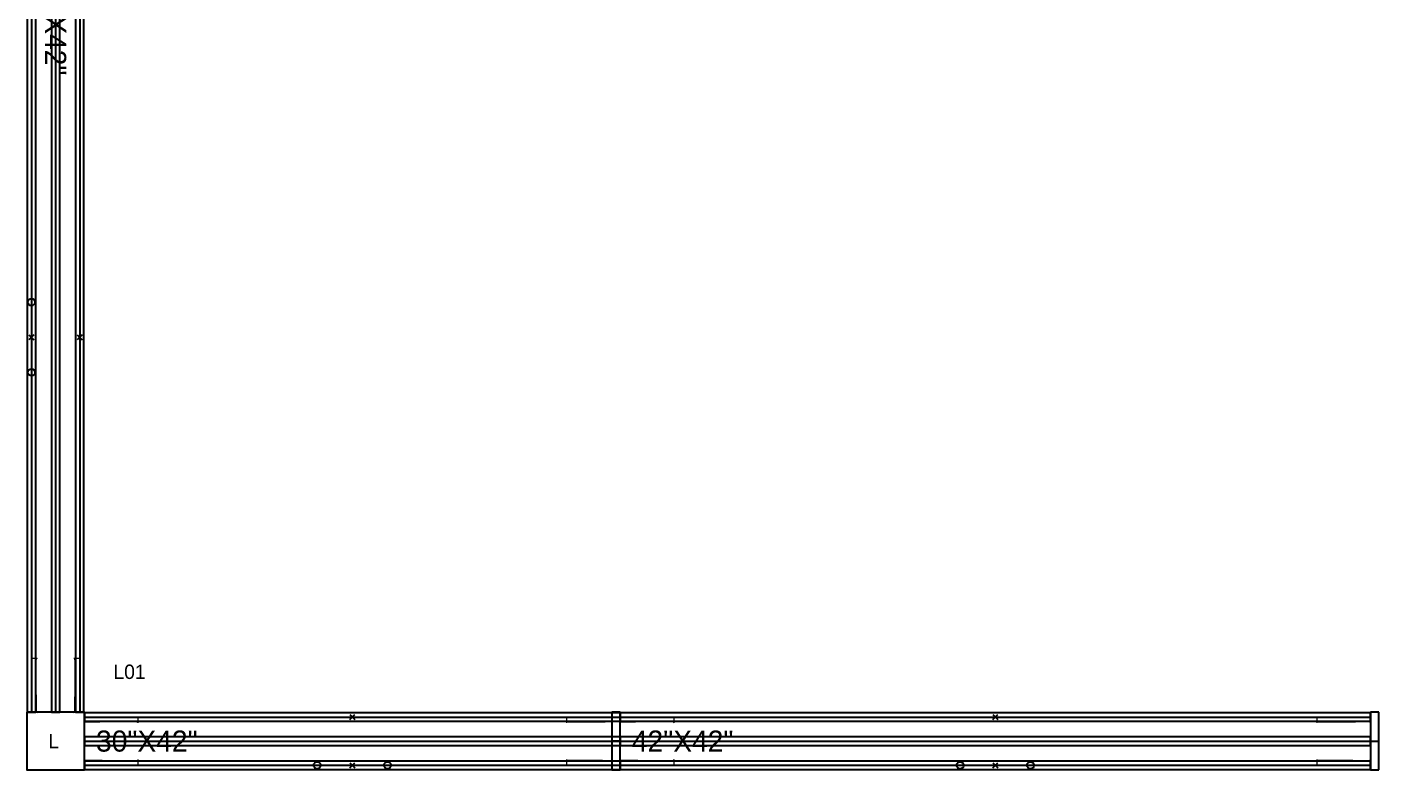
# Model space of a CAD drawing. Header units: inches. Extents: x 126 to 13186, y 9 to 361.
# Drawn here: x 2127.8 to 2203.5, y 41.5 to 83.1 of the extents above; entities that cross this region are included whole.
import ezdxf

# ---------------------------------------------------------------- set-up
doc = ezdxf.new("R2010")
doc.units = ezdxf.units.IN
doc.header["$MEASUREMENT"] = 0
for name, color, linetype in [('DD2D', 7, 'Continuous'), ('DD2D_Geometry', 7, 'Continuous'), ('Id Unión', 7, 'Continuous')]:
    doc.layers.add(name, color=color, linetype=linetype)
doc.styles.get("Standard").update_dxf_attribs({"font": 'stylu.ttf'})

# ---------------------------------------------------------------- blocks, each defined once
blk = doc.blocks.new('DD101042422D')
at = {"color": 1, "linetype": 'Continuous', "lineweight": 0}
for p, q in [((0, -0.0255), (0, 0.0255)), ((0.0017, 0.0275), (0.0218, 0.0275)), ((0.002, 0.0275), (0.0215, 0.0275)), ((0.0747, 0.0275), (0.0215, 0.0275)), ((0.0747, 0.0275), (0.075, 0.0275)), ((0.0765, 0.026), (0.0765, 0.0343)), ((0.9905, 0.0343), (0.0765, 0.0343)), ((0.9905, 0.0343), (0.9905, 0.026)), ((0.9923, 0.0275), (0.992, 0.0275)), ((0.9923, 0.0275), (1.0455, 0.0275)), ((1.0653, 0.0275), (1.0452, 0.0275)), ((1.065, 0.0275), (1.0455, 0.0275)), ((1.067, -0.0255), (1.067, 0.0255)), ((0.025, -0.0275), (0.002, -0.0275)), ((0.025, -0.0275), (0.0747, -0.0275)), ((0.0747, -0.0275), (0.075, -0.0275)), ((0.0765, -0.0343), (0.0765, -0.026)), ((0.9905, -0.0343), (0.0765, -0.0343)), ((0.9905, -0.026), (0.9905, -0.0343)), ((0.9923, -0.0275), (0.992, -0.0275)), ((1.042, -0.0275), (0.9923, -0.0275)), ((1.042, -0.0275), (1.065, -0.0275))]:
    blk.add_line(p, q, dxfattribs=at)
at = {"color": 1}
for p, q in [((0.53, 0.0379), (0.537, 0.0308)), ((0.53, 0.0308), (0.537, 0.0379)), ((0.53, -0.0379), (0.537, -0.0308)), ((0.53, -0.0308), (0.537, -0.0379))]:
    blk.add_line(p, q, dxfattribs=at)
for centre in [(0.4835, -0.0343), (0.5835, -0.0343)]:
    blk.add_circle(centre, 0.005, dxfattribs=at)
at = {"color": 1, "linetype": 'Continuous', "lineweight": 0}
for centre, radius, start, end in [((0.002, 0.0255), 0.00203, 90, 180), ((0.075, 0.026), 0.00151, 10.021, 90), ((0.075, 0.026), 0.00151, 0, 10.021), ((0.992, 0.026), 0.00151, 90, 169.979), ((0.992, 0.026), 0.00151, 169.979, 180), ((0.992, 0.026), 0.00151, 169.979, 180), ((1.065, 0.0255), 0.00203, 0, 90), ((0.002, -0.0255), 0.00203, 180, 270), ((0.075, -0.026), 0.00151, 270, 349.979), ((0.075, -0.026), 0.00151, 349.979, 0), ((0.992, -0.026), 0.00151, 180, 190.021), ((0.992, -0.026), 0.00151, 180, 190.021), ((0.992, -0.026), 0.00151, 190.021, 270), ((1.065, -0.0255), 0.00203, 270, 0)]:
    blk.add_arc(centre, radius, start, end, dxfattribs=at)
at = {"color": 1}
for p in [(0.5335, 0.0343), (0.5335, -0.0343)]:
    blk.add_point(p, dxfattribs=at)
at = {"insert": (0.0165, 0.0151), "char_height": 0.03, "attachment_point": 1}
blk.add_mtext_dynamic_manual_height_columns('42"X42"', width=75.494015, gutter_width=12.5, heights=[0], dxfattribs=at)
blk = doc.blocks.new('SPACE_DD10104242')
blk.add_blockref('DD101042422D', (0, 0))
blk = doc.blocks.new('DD101030422D')
at = {"color": 1, "linetype": 'Continuous', "lineweight": 0}
for p, q in [((0, -0.0255), (0, 0.0255)), ((0.0017, 0.0275), (0.0218, 0.0275)), ((0.002, 0.0275), (0.0215, 0.0275)), ((0.0747, 0.0275), (0.0215, 0.0275)), ((0.0747, 0.0275), (0.075, 0.0275)), ((0.0765, 0.026), (0.0765, 0.0343)), ((0.6855, 0.0343), (0.0765, 0.0343)), ((0.6855, 0.0343), (0.6855, 0.026)), ((0.6873, 0.0275), (0.687, 0.0275)), ((0.6873, 0.0275), (0.7405, 0.0275)), ((0.7603, 0.0275), (0.7402, 0.0275)), ((0.76, 0.0275), (0.7405, 0.0275)), ((0.762, -0.0255), (0.762, 0.0255)), ((0.025, -0.0275), (0.002, -0.0275)), ((0.025, -0.0275), (0.0747, -0.0275)), ((0.0747, -0.0275), (0.075, -0.0275)), ((0.0765, -0.0343), (0.0765, -0.026)), ((0.6855, -0.0343), (0.0765, -0.0343)), ((0.6855, -0.026), (0.6855, -0.0343)), ((0.6873, -0.0275), (0.687, -0.0275)), ((0.737, -0.0275), (0.6873, -0.0275)), ((0.737, -0.0275), (0.76, -0.0275))]:
    blk.add_line(p, q, dxfattribs=at)
at = {"color": 1}
for p, q in [((0.3775, 0.0379), (0.3845, 0.0308)), ((0.3775, 0.0308), (0.3845, 0.0379)), ((0.3775, -0.0379), (0.3845, -0.0308)), ((0.3775, -0.0308), (0.3845, -0.0379))]:
    blk.add_line(p, q, dxfattribs=at)
for centre in [(0.331, -0.0343), (0.431, -0.0343)]:
    blk.add_circle(centre, 0.005, dxfattribs=at)
at = {"color": 1, "linetype": 'Continuous', "lineweight": 0}
for centre, radius, start, end in [((0.002, 0.0255), 0.00203, 90, 180), ((0.075, 0.026), 0.00151, 10.021, 90), ((0.075, 0.026), 0.00151, 0, 10.021), ((0.687, 0.026), 0.00151, 90, 169.979), ((0.687, 0.026), 0.00151, 169.979, 180), ((0.687, 0.026), 0.00151, 169.979, 180), ((0.76, 0.0255), 0.00203, 0, 90), ((0.002, -0.0255), 0.00203, 180, 270), ((0.075, -0.026), 0.00151, 270, 349.979), ((0.075, -0.026), 0.00151, 349.979, 0), ((0.687, -0.026), 0.00151, 180, 190.021), ((0.687, -0.026), 0.00151, 180, 190.021), ((0.687, -0.026), 0.00151, 190.021, 270), ((0.76, -0.0255), 0.00203, 270, 0)]:
    blk.add_arc(centre, radius, start, end, dxfattribs=at)
at = {"color": 1}
for p in [(0.381, 0.0343), (0.381, -0.0343)]:
    blk.add_point(p, dxfattribs=at)
at = {"insert": (0.0165, 0.0151), "char_height": 0.03, "attachment_point": 1}
blk.add_mtext_dynamic_manual_height_columns('30"X42"', width=75.494015, gutter_width=12.5, heights=[0], dxfattribs=at)
blk = doc.blocks.new('SPACE_DD10103042')
blk.add_blockref('DD101030422D', (0, 0))
blk = doc.blocks.new('DD3021422D')
for p, q in [((0, 0.041), (0, -0.041)), ((0.012, 0.041), (0, 0.041)), ((0.012, -0.041), (0.012, 0.041)), ((0, -0.041), (0.012, -0.041))]:
    blk.add_line(p, q)
blk = doc.blocks.new('SPACE_DD302142')
blk.add_blockref('DD3021422D', (0, 0))

msp = doc.modelspace()

# ---------------------------------------------------------------- linework, layer by layer
at = {"layer": 'DD2D'}
for p, q in [((2128.014, 86.732), (2128.014, 44.724)), ((2129.364, 86.732), (2129.364, 44.724)), ((2129.364, 86.732), (2129.364, 44.724)), ((2130.715, 86.732), (2130.715, 44.724)), ((2129.364, 44.724), (2129.364, 44.72)), ((2130.979, 44.46), (2160.979, 44.46)), ((2160.979, 44.46), (2202.987, 44.46)), ((2130.979, 43.11), (2160.979, 43.11)), ((2130.979, 43.11), (2160.979, 43.11)), ((2160.979, 43.11), (2160.506, 43.11)), ((2160.979, 43.11), (2202.987, 43.11)), ((2160.979, 43.11), (2202.987, 43.11)), ((2202.987, 43.11), (2203.459, 43.11)), ((2130.979, 41.759), (2160.979, 41.759)), ((2160.979, 41.759), (2202.987, 41.759))]:
    msp.add_line(p, q, dxfattribs=at)
at = {"layer": 'DD2D_Geometry'}
for points in [[(2127.778, 86.732), (2127.778, 44.724), (2128.25, 44.724), (2128.25, 86.732)], [(2127.778, 86.732), (2127.778, 44.724), (2128.25, 44.724), (2128.25, 86.732)], [(2129.128, 86.732), (2129.128, 44.724), (2129.601, 44.724), (2129.601, 86.732)], [(2129.128, 86.732), (2129.128, 44.724), (2129.601, 44.724), (2129.601, 86.732)], [(2130.479, 86.732), (2130.479, 44.724), (2130.951, 44.724), (2130.951, 86.732)], [(2130.479, 86.732), (2130.479, 44.724), (2130.951, 44.724), (2130.951, 86.732)], [(2127.75, 44.724), (2127.754, 41.496), (2130.983, 41.496), (2130.979, 44.724)], [(2130.979, 44.224), (2160.979, 44.224), (2160.979, 44.696), (2130.979, 44.696)], [(2130.979, 44.224), (2160.979, 44.224), (2160.979, 44.696), (2130.979, 44.696)], [(2160.979, 44.224), (2202.987, 44.224), (2202.987, 44.696), (2160.979, 44.696)], [(2160.979, 44.224), (2202.987, 44.224), (2202.987, 44.696), (2160.979, 44.696)], [(2130.979, 42.874), (2160.979, 42.874), (2160.979, 43.346), (2130.979, 43.346)], [(2130.979, 42.874), (2160.979, 42.874), (2160.979, 43.346), (2130.979, 43.346)], [(2160.979, 42.874), (2202.987, 42.874), (2202.987, 43.346), (2160.979, 43.346)], [(2160.979, 42.874), (2202.987, 42.874), (2202.987, 43.346), (2160.979, 43.346)], [(2130.979, 41.523), (2160.979, 41.523), (2160.979, 41.996), (2130.979, 41.996)], [(2130.979, 41.523), (2160.979, 41.523), (2160.979, 41.996), (2130.979, 41.996)], [(2160.979, 41.523), (2202.987, 41.523), (2202.987, 41.996), (2160.979, 41.996)], [(2160.979, 41.523), (2202.987, 41.523), (2202.987, 41.996), (2160.979, 41.996)]]:
    msp.add_lwpolyline(points, close=True, dxfattribs=at)

# ---------------------------------------------------------------- block references
at = {"layer": 'DD2D_Geometry', "xscale": 39.3700787401575, "yscale": 39.3700787401575, "zscale": 39.3700787401575}
for name, p, rotation in [('SPACE_DD10104242', (2129.364, 86.732), 270), ('SPACE_DD302142', (2160.979, 43.11), 180), ('SPACE_DD302142', (2160.979, 43.11), 180)]:
    msp.add_blockref(name, p, dxfattribs=dict(at, rotation=rotation))
for name, p in [('SPACE_DD302142', (2202.987, 43.11)), ('SPACE_DD302142', (2202.987, 43.11)), ('SPACE_DD10103042', (2130.979, 43.11)), ('SPACE_DD10104242', (2160.979, 43.11))]:
    msp.add_blockref(name, p, dxfattribs=at)

# ---------------------------------------------------------------- texts
at = {"layer": 'DD2D_Geometry'}
msp.add_text('L', height=0.807, dxfattribs=at).set_placement((2128.961, 42.706))
at = {"layer": 'Id Unión'}
msp.add_text('L01', height=0.8071, dxfattribs=at).set_placement((2132.604, 46.592))

doc.saveas('drawing.dxf')
